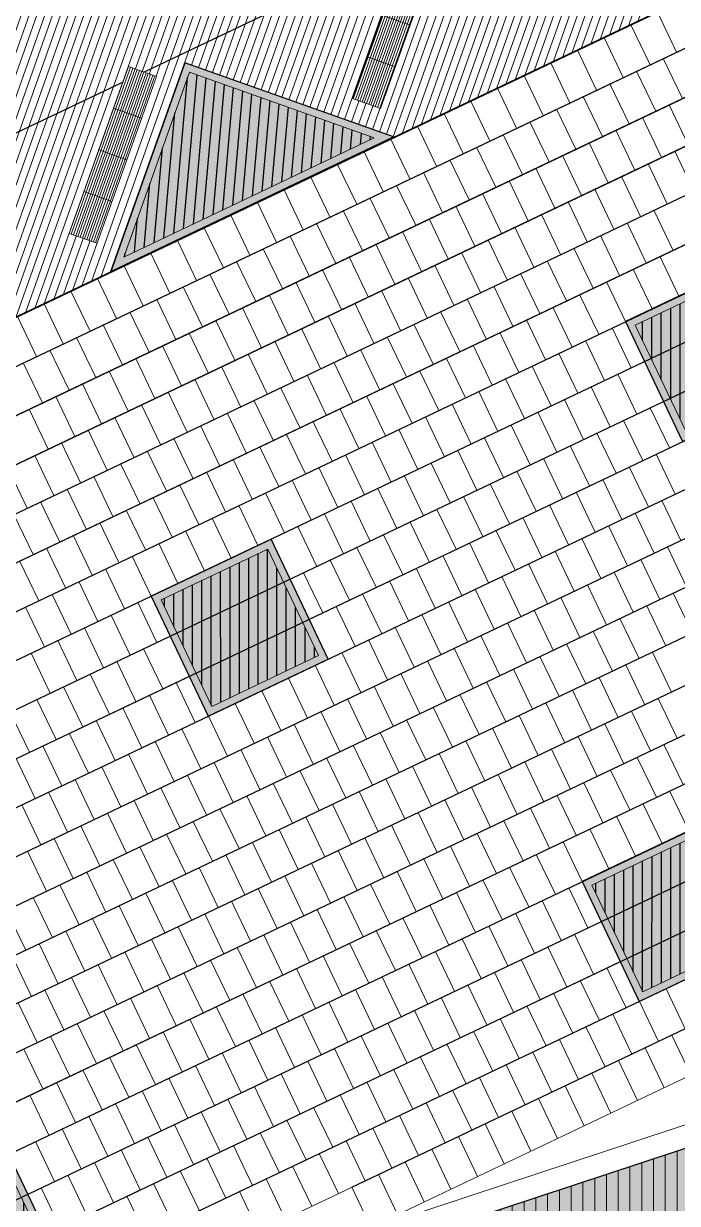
# Model space of a CAD drawing. Header units: metres. Extents: x 679599 to 680028, y 2748524 to 2748840.
# Drawn here: x 679654.53 to 679663.39, y 2748674.67 to 2748690.66 of the extents above; entities that cross this region are included whole.
import ezdxf

# ---------------------------------------------------------------- set-up
doc = ezdxf.new("R2010")
doc.units = ezdxf.units.M
doc.header["$LTSCALE"] = 5
doc.layers.add('00-AUX', color=2, linetype='Continuous', plot=False)
doc.layers.add('00-AUX Tree Pit', color=2, linetype='Continuous', plot=False)
for name, color, linetype, lineweight, plot in [('02-L-B-Barrier Curb', 210, 'Continuous', 5, False), ('02-L-B-Curb', 11, 'Continuous', 5, False), ('02-L-B-Gutter', 170, 'Continuous', 5, False)]:
    doc.layers.add(name, color=color, linetype=linetype, lineweight=lineweight, plot=plot)
for name, color, linetype, lineweight in [('02-L-B-Flat Bar', 181, 'Continuous', 5), ('03-TR-Pavement_04_Dry Meadow_', 54, 'Continuous', 5), ('04-BK-Tree Pit', 6, 'Continuous', 5)]:
    doc.layers.add(name, color=color, linetype=linetype, lineweight=lineweight)
for name, color, linetype, lineweight, true_color in [('02-L-Joints-Paviment_07_Precast Concrete Blocks 60X40', 7, 'Continuous', 5, 0x999999), ('03-TR-Pavement_04_Dry Meadow_2', 7, 'Continuous', 5, 0xe2c75d), ('03-TR-Pavement_07_Precast Concrete Blocks 20X10', 7, 'Continuous', 5, 0x999999), ('03-TR-Pavement_07_Precast Concrete Blocks 60X40', 7, 'Continuous', 5, 0x999999), ('03-TR-Pavement_07_Precast irregular Concrete Blocks', 7, 'Continuous', 5, 0xb3b3b3)]:
    doc.layers.add(name, color=color, linetype=linetype, lineweight=lineweight, true_color=true_color)
doc.layers.add('03-TR-Tree Pit_Green', color=46, linetype='Continuous')
doc.layers.add('03-TR-Tree Pit_White', color=7, linetype='Continuous', true_color=0xfcfcfc)

# ---------------------------------------------------------------- blocks, each defined once
blk = doc.blocks.new('Escocell Quadrat')
at = {"layer": '03-TR-Tree Pit_Green'}
h = blk.add_hatch(dxfattribs=at)
h.set_pattern_fill('ANSI31', color=256, scale=0.04, angle=19.5514)
h.set_pattern_definition([(64.551379247, (-1794786.01457, -2189831.7944), (-0.114677314033, 0.0545720958565), [])])
h.paths.add_polyline_path([(-1.159, 0.359), (-2.759, 0.359), (-2.759, -1.241), (-1.159, -1.241)])
at = {"layer": '03-TR-Tree Pit_White'}
h = blk.add_hatch(color=256, dxfattribs=at)
h.dxf.hatch_style = 1
h.paths.add_polyline_path([(-2.859, 0.459), (-1.059, 0.459), (-1.059, -1.341), (-2.859, -1.341)])
at = {"ltscale": 0.3}
blk.add_lwpolyline([(-2.759, -1.241), (-1.159, -1.241), (-1.159, 0.359), (-2.759, 0.359)], close=True, dxfattribs=at)
at = {"layer": '02-L-B-Curb', "ltscale": 0.3}
blk.add_lwpolyline([(-2.859, -1.341), (-1.059, -1.341), (-1.059, 0.459), (-2.859, 0.459)], close=True, dxfattribs=at)
blk = doc.blocks.new('Alcorque Parking 8m2')
at = {"layer": '03-TR-Tree Pit_Green', "ltscale": 0.3}
h = blk.add_hatch(dxfattribs=at)
h.set_pattern_fill('ANSI31', color=256, scale=0.04, angle=40)
h.set_pattern_definition([(85, (-679726.04474, -2748720.75428), (-0.1265167266577, 0.011068779329), [])])
h.paths.add_polyline_path([(-1.079, -0.384), (2.316, 1.231), (-0.189, 2.121)])
at = {"layer": '03-TR-Tree Pit_White'}
h = blk.add_hatch(color=256, dxfattribs=at)
h.dxf.hatch_style = 1
h.paths.add_polyline_path([(-1.254, -0.578), (2.577, 1.245), (-0.25, 2.249)])
at = {"layer": '02-L-B-Curb'}
blk.add_lwpolyline([(2.577, 1.245), (-0.25, 2.249), (-1.254, -0.578)], close=True, dxfattribs=at)
at = {"layer": '02-L-B-Curb', "color": 6}
blk.add_lwpolyline([(2.316, 1.231), (-0.189, 2.121), (-1.079, -0.384)], close=True, dxfattribs=at)
blk = doc.blocks.new('Piece Parking')
blk.add_wipeout([(-1.7, 0.2), (-1.7, -0.2), (0.7, -0.2), (0.7, 0.2)])
at = {"layer": '03-TR-Pavement_07_Precast irregular Concrete Blocks'}
h = blk.add_hatch(dxfattribs=at)
h.set_pattern_fill('ANSI31', color=256, scale=0.01, angle=135)
h.paths.add_polyline_path([(-1.7, 0.2), (0.7, 0.2), (0.7, -0.2), (-1.7, -0.2)])
blk.add_lwpolyline([(-1.7, 0.2), (0.7, 0.2), (0.7, -0.2), (-1.7, -0.2)], close=True)
at = {"layer": '02-L-Joints-Paviment_07_Precast Concrete Blocks 60X40'}
for points in [[(-1.1, 0.2), (-1.1, -0.2)], [(-0.5, 0.2), (-0.5, -0.2)], [(0.1, 0.2), (0.1, -0.2)]]:
    blk.add_lwpolyline(points, dxfattribs=at)

msp = doc.modelspace()

# ---------------------------------------------------------------- hatches: boundary and pattern name
at = {"layer": '03-TR-Pavement_04_Dry Meadow_', "linetype": 'Continuous'}
h = msp.add_hatch(dxfattribs=at)
h.set_pattern_fill('ANSI31', color=256, scale=0.0502, angle=45)
h.paths.add_polyline_path([(679675.614, 2748679.424), (679646.159, 2748669.696, 0.059065), (679658.889, 2748665.322, 0.177439), (679679.335, 2748668.166)])
h.paths.add_polyline_path([(679647.67, 2748667.684, -0.01484), (679644.536, 2748669.16), (679635.61, 2748666.212), (679651.811, 2748664.265, 0.114052)])
h.paths.add_polyline_path([(679651.867, 2748666.046, -0.047808), (679653.409, 2748664.072), (679674.409, 2748661.548, -0.099799), (679676.389, 2748665.507, -0.145707), (679658.635, 2748664.149, -0.03013)])
h.paths.add_polyline_path([(679679.911, 2748660.786), (679675.587, 2748661.306, 0.069752), (679675.219, 2748658.553)])
h.paths.add_polyline_path([(679679.728, 2748666.975, 0.178669), (679675.615, 2748661.403), (679681.816, 2748660.657)])
h.paths.add_polyline_path([(679711.728, 2748670.485), (679698.45, 2748673.093, 0.213675), (679684.065, 2748669.77, -0.035399), (679680.368, 2748667.362, 0.016103), (679679.815, 2748667.031), (679681.925, 2748660.644), (679681.956, 2748660.641), (679682.052, 2748660.686)])
h.paths.add_polyline_path([(679674.037, 2748657.991), (679674.037, 2748657.992, -0.078042), (679674.383, 2748661.45), (679653.478, 2748663.963, -0.114782), (679655.401, 2748658.336), (679654.208, 2748658.215, 0.136089), (679651.895, 2748664.154), (679635.645, 2748666.107), (679643.176, 2748643.305)])
at = {"layer": '03-TR-Pavement_04_Dry Meadow_2', "ltscale": 2, "transparency": 33554687}
h = msp.add_hatch(dxfattribs=at)
h.set_pattern_fill('AR-CONC', color=256, scale=0.0067, angle=290)
h.paths.add_polyline_path([(679675.614, 2748679.424), (679646.159, 2748669.696, 0.059065), (679658.889, 2748665.322, 0.177439), (679679.335, 2748668.166)])
h.paths.add_polyline_path([(679647.67, 2748667.684, -0.01484), (679644.536, 2748669.16), (679635.61, 2748666.212), (679651.811, 2748664.265, 0.114052)])
h.paths.add_polyline_path([(679651.867, 2748666.046, -0.047808), (679653.409, 2748664.072), (679674.409, 2748661.548, -0.099799), (679676.389, 2748665.507, -0.145707), (679658.635, 2748664.149, -0.03013)])
h.paths.add_polyline_path([(679679.911, 2748660.786), (679675.587, 2748661.306, 0.069752), (679675.219, 2748658.553)])
h.paths.add_polyline_path([(679679.728, 2748666.975, 0.178669), (679675.615, 2748661.403), (679681.816, 2748660.657)])
edge = h.paths.add_edge_path()
edge.add_arc((679694.439, 2748672.417), 3, -193.1437, 16.6989, ccw=False)
edge.add_arc((679694.968, 2748655.369), 18.063, 82.5424, 101.0129, ccw=False)
edge = h.paths.add_edge_path()
edge.add_line((679711.728, 2748670.485), (679698.45, 2748673.093))
edge.add_arc((679694.968, 2748655.369), 18.063, 78.887, 82.5422)
edge.add_arc((679694.968, 2748655.369), 18.063, 82.5422, 127.1322)
edge.add_arc((679665.231, 2748694.644), 31.2, 299.0226, 307.1322, ccw=False)
edge.add_arc((679685.219, 2748658.617), 10, 119.0226, 122.7128)
edge.add_line((679679.815, 2748667.031), (679681.925, 2748660.644))
edge.add_line((679681.925, 2748660.644), (679681.956, 2748660.641))
edge.add_line((679681.956, 2748660.641), (679682.052, 2748660.686))
edge.add_line((679682.052, 2748660.686), (679711.728, 2748670.485))
edge = h.paths.add_edge_path()
edge.add_arc((679652.332, 2748655.963), 3, 51.5648, 408.9175)
edge.add_line((679654.304, 2748658.225), (679655.401, 2748658.336))
edge.add_arc((679642.344, 2748657.015), 13.125, 5.776, 31.9675)
edge.add_line((679653.478, 2748663.963), (679674.383, 2748661.45))
edge.add_arc((679685.219, 2748658.617), 11.2, 165.3481, 183.198)
edge.add_line((679674.037, 2748657.992), (679674.037, 2748657.991))
edge.add_line((679674.037, 2748657.991), (679665.606, 2748653.979))
edge.add_line((679665.606, 2748653.979), (679665.082, 2748655.079))
edge.add_arc((679667.076, 2748655.867), 2.144, 149.0823, 201.5723, ccw=False)
edge.add_arc((679662.639, 2748658.469), 3, 330.0033, 621.2779)
edge.add_arc((679661.859, 2748653.384), 2.144, 29.3291, 81.2779, ccw=False)
edge.add_line((679663.728, 2748654.434), (679664.251, 2748653.334))
edge.add_line((679664.251, 2748653.334), (679643.176, 2748643.305))
edge.add_line((679643.176, 2748643.305), (679635.645, 2748666.107))
edge.add_line((679635.645, 2748666.107), (679651.895, 2748664.154))
edge.add_arc((679642.344, 2748657.015), 11.925, 6.2513, 36.775, ccw=False)
at = {"layer": '03-TR-Pavement_07_Precast Concrete Blocks 20X10'}
h = msp.add_hatch(dxfattribs=at)
h.set_pattern_fill('ANSI31', color=256, scale=0.0315, angle=25.5)
h.set_pattern_definition([(70.5, (0, 0), (-0.094275932128, 0.033384858509), [])])
h.paths.add_polyline_path([(679608.734, 2748671.996), (679610.533, 2748668.217), (679613.436, 2748667.186), (679617.336, 2748669.041), (679618.34, 2748671.868), (679621.167, 2748670.864), (679625.012, 2748672.694), (679626.016, 2748675.521), (679628.843, 2748674.517), (679632.688, 2748676.347), (679633.692, 2748679.174), (679636.52, 2748678.17), (679640.357, 2748679.996), (679641.368, 2748682.826), (679644.195, 2748681.823), (679648.039, 2748683.652), (679649.01, 2748686.385), (679649.043, 2748686.478), (679651.87, 2748685.474), (679655.715, 2748687.304), (679656.718, 2748690.131), (679659.546, 2748689.127), (679663.39, 2748690.957), (679664.394, 2748693.783), (679667.221, 2748692.78), (679671.065, 2748694.609), (679672.035, 2748697.341), (679674.896, 2748696.432), (679678.74, 2748698.261), (679679.745, 2748701.088), (679682.572, 2748700.084), (679686.415, 2748701.913), (679687.445, 2748704.817), (679685.646, 2748708.596)])

# ---------------------------------------------------------------- linework, layer by layer
at = {"layer": '00-AUX'}
for points in [[(679613.667, 2748669.787), (679687.351, 2748704.85)], [(679602.439, 2748661.942), (679670.113, 2748694.146)], [(679602.878, 2748661.487), (679670.371, 2748693.604)], [(679602.956, 2748660.859), (679670.63, 2748693.063)], [(679603.396, 2748660.404), (679670.889, 2748692.521)], [(679603.474, 2748659.776), (679671.147, 2748691.98)], [(679603.913, 2748659.321), (679671.406, 2748691.438)], [(679603.991, 2748658.694), (679671.664, 2748690.897)], [(679604.43, 2748658.238), (679671.923, 2748690.356)], [(679604.508, 2748657.611), (679672.181, 2748689.814)], [(679604.947, 2748657.155), (679672.378, 2748689.243)], [(679605.025, 2748656.528), (679672.567, 2748688.669)], [(679605.464, 2748656.072), (679672.757, 2748688.095)], [(679617.823, 2748661.289), (679672.946, 2748687.519)], [(679622.596, 2748662.896), (679673.136, 2748686.945)], [(679627.008, 2748664.331), (679673.325, 2748686.371)], [(679631.42, 2748665.766), (679673.515, 2748685.797)], [(679636.194, 2748667.373), (679673.704, 2748685.222)], [(679640.606, 2748668.808), (679673.894, 2748684.648)], [(679645.38, 2748670.415), (679674.083, 2748684.074)], [(679649.792, 2748671.85), (679674.273, 2748683.5)], [(679654.565, 2748673.458), (679674.462, 2748682.926)], [(679658.978, 2748674.893), (679674.652, 2748682.351)]]:
    msp.add_lwpolyline(points, dxfattribs=at)
at = {"layer": '00-AUX', "ltscale": 0.3}
msp.add_lwpolyline([(679635.61, 2748666.212), (679675.614, 2748679.424), (679681.816, 2748660.657), (679635.61, 2748666.212)], dxfattribs=at)
at = {"layer": '00-AUX Tree Pit'}
msp.add_lwpolyline([(679659.544, 2748689.127), (679656.717, 2748690.131), (679655.713, 2748687.304)], close=True, dxfattribs=at)
at = {"layer": '00-AUX Tree Pit', "ltscale": 0.3}
for points in [[(679663.458, 2748684.998), (679665.083, 2748685.772), (679664.309, 2748687.397), (679662.684, 2748686.624)], [(679657.034, 2748681.277), (679658.659, 2748682.051), (679657.886, 2748683.676), (679656.261, 2748682.902)], [(679662.87, 2748677.41), (679664.496, 2748678.183), (679663.722, 2748679.808), (679662.097, 2748679.035)], [(679653.481, 2748672.942), (679655.106, 2748673.715), (679654.333, 2748675.34), (679652.708, 2748674.567)]]:
    msp.add_lwpolyline(points, close=True, dxfattribs=at)
at = {"layer": '02-L-B-Flat Bar'}
msp.add_lwpolyline([(679613.436, 2748667.186), (679686.413, 2748701.912)], dxfattribs=at)
at = {"layer": '02-L-B-Gutter'}
msp.add_lwpolyline([(679635.61, 2748666.212), (679635.516, 2748666.498), (679675.615, 2748679.741), (679675.709, 2748679.456), (679635.61, 2748666.212)], dxfattribs=at)
at = {"layer": '02-L-Joints-Paviment_07_Precast Concrete Blocks 60X40'}
for points in [[(679663.119, 2748690.818), (679663.378, 2748690.276)], [(679662.758, 2748690.646), (679663.017, 2748690.104)], [(679662.397, 2748690.474), (679662.655, 2748689.932)], [(679662.036, 2748690.302), (679662.294, 2748689.761)], [(679663.197, 2748690.19), (679663.456, 2748689.649)], [(679661.674, 2748690.13), (679661.933, 2748689.589)], [(679662.836, 2748690.018), (679663.095, 2748689.477)], [(679661.313, 2748689.958), (679661.572, 2748689.417)], [(679660.952, 2748689.786), (679661.211, 2748689.245)], [(679662.475, 2748689.846), (679662.733, 2748689.305)], [(679660.591, 2748689.614), (679660.849, 2748689.073)], [(679662.114, 2748689.675), (679662.372, 2748689.133)], [(679663.275, 2748689.563), (679663.534, 2748689.021)], [(679660.23, 2748689.443), (679660.488, 2748688.901)], [(679661.752, 2748689.503), (679662.011, 2748688.961)], [(679662.914, 2748689.391), (679663.173, 2748688.85)], [(679659.869, 2748689.271), (679660.127, 2748688.729)], [(679661.391, 2748689.331), (679661.65, 2748688.789)], [(679662.553, 2748689.219), (679662.811, 2748688.678)], [(679659.507, 2748689.099), (679659.766, 2748688.557)], [(679661.03, 2748689.159), (679661.289, 2748688.618)], [(679659.146, 2748688.927), (679659.405, 2748688.386)], [(679660.669, 2748688.987), (679660.927, 2748688.446)], [(679662.192, 2748689.047), (679662.45, 2748688.506)], [(679663.353, 2748688.935), (679663.612, 2748688.394)], [(679658.785, 2748688.755), (679659.044, 2748688.214)], [(679660.308, 2748688.815), (679660.566, 2748688.274)], [(679661.83, 2748688.875), (679662.089, 2748688.334)], [(679662.992, 2748688.764), (679663.251, 2748688.222)], [(679658.424, 2748688.583), (679658.682, 2748688.042)], [(679659.947, 2748688.643), (679660.205, 2748688.102)], [(679661.469, 2748688.703), (679661.728, 2748688.162)], [(679662.631, 2748688.592), (679662.889, 2748688.05)], [(679659.585, 2748688.471), (679659.844, 2748687.93)], [(679661.108, 2748688.532), (679661.367, 2748687.99)], [(679662.27, 2748688.42), (679662.528, 2748687.878)], [(679658.063, 2748688.411), (679658.321, 2748687.87)], [(679659.224, 2748688.3), (679659.483, 2748687.758)], [(679660.747, 2748688.36), (679661.005, 2748687.818)], [(679657.701, 2748688.239), (679657.96, 2748687.698)], [(679658.863, 2748688.128), (679659.121, 2748687.586)], [(679660.386, 2748688.188), (679660.644, 2748687.646)], [(679661.908, 2748688.248), (679662.167, 2748687.707)], [(679663.07, 2748688.136), (679663.328, 2748687.595)], [(679657.34, 2748688.068), (679657.599, 2748687.526)], [(679658.502, 2748687.956), (679658.76, 2748687.414)], [(679660.024, 2748688.016), (679660.283, 2748687.475)], [(679661.547, 2748688.076), (679661.806, 2748687.535)], [(679662.709, 2748687.964), (679662.967, 2748687.423)], [(679656.979, 2748687.896), (679657.238, 2748687.354)], [(679658.141, 2748687.784), (679658.399, 2748687.243)], [(679659.663, 2748687.844), (679659.922, 2748687.303)], [(679661.186, 2748687.904), (679661.445, 2748687.363)], [(679662.348, 2748687.792), (679662.606, 2748687.251)], [(679656.618, 2748687.724), (679656.876, 2748687.182)], [(679659.302, 2748687.672), (679659.561, 2748687.131)], [(679660.825, 2748687.732), (679661.083, 2748687.191)], [(679661.986, 2748687.621), (679662.245, 2748687.079)], [(679656.257, 2748687.552), (679656.515, 2748687.011)], [(679657.779, 2748687.612), (679658.038, 2748687.071)], [(679658.941, 2748687.5), (679659.199, 2748686.959)], [(679660.464, 2748687.56), (679660.722, 2748687.019)], [(679663.148, 2748687.509), (679663.406, 2748686.967)], [(679655.895, 2748687.38), (679656.154, 2748686.839)], [(679657.418, 2748687.44), (679657.677, 2748686.899)], [(679658.58, 2748687.328), (679658.838, 2748686.787)], [(679660.102, 2748687.389), (679660.361, 2748686.847)], [(679661.625, 2748687.449), (679661.884, 2748686.907)], [(679662.787, 2748687.337), (679663.045, 2748686.796)], [(679655.534, 2748687.208), (679655.793, 2748686.667)], [(679657.057, 2748687.268), (679657.316, 2748686.727)], [(679658.219, 2748687.157), (679658.477, 2748686.615)], [(679659.741, 2748687.217), (679660, 2748686.675)], [(679661.264, 2748687.277), (679661.523, 2748686.735)], [(679662.426, 2748687.165), (679662.684, 2748686.624)], [(679655.173, 2748687.036), (679655.432, 2748686.495)], [(679656.696, 2748687.096), (679656.954, 2748686.555)], [(679657.857, 2748686.985), (679658.116, 2748686.443)], [(679659.38, 2748687.045), (679659.639, 2748686.503)], [(679660.903, 2748687.105), (679661.161, 2748686.564)], [(679662.064, 2748686.993), (679662.323, 2748686.452)], [(679654.812, 2748686.864), (679655.07, 2748686.323)], [(679656.335, 2748686.925), (679656.593, 2748686.383)], [(679659.019, 2748686.873), (679659.277, 2748686.332)], [(679660.542, 2748686.933), (679660.8, 2748686.392)], [(679661.703, 2748686.821), (679661.962, 2748686.28)], [(679654.451, 2748686.693), (679654.709, 2748686.151)], [(679655.973, 2748686.753), (679656.232, 2748686.211)], [(679657.496, 2748686.813), (679657.755, 2748686.271)], [(679658.658, 2748686.701), (679658.916, 2748686.16)], [(679660.18, 2748686.761), (679660.439, 2748686.22)], [(679655.612, 2748686.581), (679655.871, 2748686.039)], [(679657.135, 2748686.641), (679657.394, 2748686.1)], [(679658.296, 2748686.529), (679658.555, 2748685.988)], [(679659.819, 2748686.589), (679660.078, 2748686.048)], [(679661.342, 2748686.649), (679661.601, 2748686.108)], [(679662.503, 2748686.538), (679662.762, 2748685.996)], [(679655.251, 2748686.409), (679655.51, 2748685.867)], [(679656.774, 2748686.469), (679657.032, 2748685.928)], [(679657.935, 2748686.357), (679658.194, 2748685.816)], [(679659.458, 2748686.417), (679659.717, 2748685.876)], [(679660.981, 2748686.478), (679661.239, 2748685.936)], [(679662.142, 2748686.366), (679662.401, 2748685.824)], [(679654.89, 2748686.237), (679655.148, 2748685.696)], [(679656.413, 2748686.297), (679656.671, 2748685.756)], [(679657.574, 2748686.185), (679657.833, 2748685.644)], [(679659.097, 2748686.246), (679659.355, 2748685.704)], [(679660.62, 2748686.306), (679660.878, 2748685.764)], [(679661.781, 2748686.194), (679662.04, 2748685.653)], [(679654.529, 2748686.065), (679654.787, 2748685.524)], [(679656.051, 2748686.125), (679656.31, 2748685.584)], [(679658.736, 2748686.074), (679658.994, 2748685.532)], [(679660.258, 2748686.134), (679660.517, 2748685.592)], [(679661.42, 2748686.022), (679661.678, 2748685.481)], [(679655.69, 2748685.953), (679655.949, 2748685.412)], [(679657.213, 2748686.014), (679657.471, 2748685.472)], [(679658.374, 2748685.902), (679658.633, 2748685.36)], [(679659.897, 2748685.962), (679660.156, 2748685.421)], [(679662.581, 2748685.91), (679662.84, 2748685.369)], [(679655.329, 2748685.782), (679655.588, 2748685.24)], [(679656.852, 2748685.842), (679657.11, 2748685.3)], [(679658.013, 2748685.73), (679658.272, 2748685.189)], [(679659.536, 2748685.79), (679659.795, 2748685.249)], [(679661.059, 2748685.85), (679661.317, 2748685.309)], [(679662.22, 2748685.739), (679662.479, 2748685.197)], [(679654.968, 2748685.61), (679655.226, 2748685.068)], [(679656.491, 2748685.67), (679656.749, 2748685.128)], [(679657.652, 2748685.558), (679657.911, 2748685.017)], [(679659.175, 2748685.618), (679659.433, 2748685.077)], [(679660.698, 2748685.678), (679660.956, 2748685.137)], [(679661.859, 2748685.567), (679662.118, 2748685.025)], [(679654.607, 2748685.438), (679654.865, 2748684.896)], [(679656.129, 2748685.498), (679656.388, 2748684.957)], [(679657.291, 2748685.386), (679657.549, 2748684.845)], [(679658.814, 2748685.446), (679659.072, 2748684.905)], [(679660.336, 2748685.506), (679660.595, 2748684.965)], [(679661.498, 2748685.395), (679661.756, 2748684.853)], [(679663.021, 2748685.455), (679663.279, 2748684.913)], [(679655.768, 2748685.326), (679656.027, 2748684.785)], [(679658.452, 2748685.274), (679658.711, 2748684.733)], [(679659.975, 2748685.335), (679660.234, 2748684.793)], [(679661.137, 2748685.223), (679661.395, 2748684.681)], [(679662.659, 2748685.283), (679662.918, 2748684.742)], [(679655.407, 2748685.154), (679655.666, 2748684.613)], [(679656.93, 2748685.214), (679657.188, 2748684.673)], [(679658.091, 2748685.103), (679658.35, 2748684.561)], [(679659.614, 2748685.163), (679659.873, 2748684.621)], [(679662.298, 2748685.111), (679662.557, 2748684.57)], [(679655.046, 2748684.982), (679655.304, 2748684.441)], [(679656.569, 2748685.042), (679656.827, 2748684.501)], [(679657.73, 2748684.931), (679657.989, 2748684.389)], [(679659.253, 2748684.991), (679659.511, 2748684.449)], [(679660.775, 2748685.051), (679661.034, 2748684.51)], [(679661.937, 2748684.939), (679662.196, 2748684.398)], [(679654.685, 2748684.81), (679654.943, 2748684.269)], [(679656.207, 2748684.871), (679656.466, 2748684.329)], [(679657.369, 2748684.759), (679657.627, 2748684.217)], [(679658.892, 2748684.819), (679659.15, 2748684.278)], [(679660.414, 2748684.879), (679660.673, 2748684.338)], [(679661.576, 2748684.767), (679661.834, 2748684.226)], [(679663.099, 2748684.828), (679663.357, 2748684.286)], [(679654.323, 2748684.639), (679654.582, 2748684.097)], [(679655.846, 2748684.699), (679656.105, 2748684.157)], [(679657.008, 2748684.587), (679657.266, 2748684.046)], [(679658.53, 2748684.647), (679658.789, 2748684.106)], [(679660.053, 2748684.707), (679660.312, 2748684.166)], [(679661.215, 2748684.596), (679661.473, 2748684.054)], [(679662.737, 2748684.656), (679662.996, 2748684.114)], [(679655.485, 2748684.527), (679655.743, 2748683.985)], [(679658.169, 2748684.475), (679658.428, 2748683.934)], [(679659.692, 2748684.535), (679659.95, 2748683.994)], [(679660.853, 2748684.424), (679661.112, 2748683.882)], [(679662.376, 2748684.484), (679662.635, 2748683.942)], [(679655.124, 2748684.355), (679655.382, 2748683.814)], [(679656.646, 2748684.415), (679656.905, 2748683.874)], [(679657.808, 2748684.303), (679658.067, 2748683.762)], [(679659.331, 2748684.363), (679659.589, 2748683.822)], [(679662.015, 2748684.312), (679662.274, 2748683.77)], [(679654.763, 2748684.183), (679655.021, 2748683.642)], [(679656.285, 2748684.243), (679656.544, 2748683.702)], [(679657.447, 2748684.131), (679657.705, 2748683.59)], [(679658.97, 2748684.192), (679659.228, 2748683.65)], [(679660.492, 2748684.252), (679660.751, 2748683.71)], [(679661.654, 2748684.14), (679661.912, 2748683.599)], [(679663.177, 2748684.2), (679663.435, 2748683.659)], [(679654.401, 2748684.011), (679654.66, 2748683.47)], [(679655.924, 2748684.071), (679656.183, 2748683.53)], [(679657.086, 2748683.96), (679657.344, 2748683.418)], [(679658.608, 2748684.02), (679658.867, 2748683.478)], [(679660.131, 2748684.08), (679660.39, 2748683.538)], [(679661.293, 2748683.968), (679661.551, 2748683.427)], [(679662.815, 2748684.028), (679663.074, 2748683.487)], [(679655.563, 2748683.899), (679655.821, 2748683.358)], [(679656.724, 2748683.788), (679656.983, 2748683.246)], [(679658.247, 2748683.848), (679658.506, 2748683.306)], [(679659.77, 2748683.908), (679660.028, 2748683.367)], [(679660.931, 2748683.796), (679661.19, 2748683.255)], [(679662.454, 2748683.856), (679662.713, 2748683.315)], [(679655.202, 2748683.728), (679655.46, 2748683.186)], [(679659.409, 2748683.736), (679659.667, 2748683.195)], [(679660.57, 2748683.624), (679660.829, 2748683.083)], [(679662.093, 2748683.685), (679662.352, 2748683.143)], [(679654.841, 2748683.556), (679655.099, 2748683.014)], [(679656.363, 2748683.616), (679656.622, 2748683.074)], [(679659.048, 2748683.564), (679659.306, 2748683.023)], [(679661.732, 2748683.513), (679661.99, 2748682.971)], [(679663.255, 2748683.573), (679663.513, 2748683.031)], [(679654.479, 2748683.384), (679654.738, 2748682.842)], [(679656.002, 2748683.444), (679656.261, 2748682.903)], [(679658.686, 2748683.392), (679658.945, 2748682.851)], [(679660.209, 2748683.453), (679660.468, 2748682.911)], [(679661.371, 2748683.341), (679661.629, 2748682.799)], [(679662.893, 2748683.401), (679663.152, 2748682.859)], [(679655.641, 2748683.272), (679655.899, 2748682.731)], [(679658.325, 2748683.22), (679658.584, 2748682.679)], [(679659.848, 2748683.281), (679660.106, 2748682.739)], [(679661.009, 2748683.169), (679661.268, 2748682.627)], [(679662.532, 2748683.229), (679662.791, 2748682.688)], [(679655.28, 2748683.1), (679655.538, 2748682.559)], [(679659.487, 2748683.109), (679659.745, 2748682.567)], [(679660.648, 2748682.997), (679660.907, 2748682.456)], [(679662.171, 2748683.057), (679662.429, 2748682.516)], [(679654.918, 2748682.928), (679655.177, 2748682.387)], [(679659.125, 2748682.937), (679659.384, 2748682.395)], [(679660.287, 2748682.825), (679660.546, 2748682.284)], [(679661.81, 2748682.885), (679662.068, 2748682.344)], [(679663.333, 2748682.945), (679663.591, 2748682.403)], [(679654.557, 2748682.756), (679654.816, 2748682.215)], [(679656.08, 2748682.817), (679656.339, 2748682.275)], [(679658.764, 2748682.765), (679659.023, 2748682.224)], [(679661.449, 2748682.713), (679661.707, 2748682.172)], [(679662.972, 2748682.773), (679663.23, 2748682.231)], [(679655.719, 2748682.645), (679655.977, 2748682.103)], [(679659.926, 2748682.653), (679660.184, 2748682.112)], [(679661.087, 2748682.542), (679661.346, 2748682)], [(679662.61, 2748682.601), (679662.869, 2748682.06)], [(679655.358, 2748682.473), (679655.616, 2748681.931)], [(679659.565, 2748682.481), (679659.823, 2748681.94)], [(679660.726, 2748682.37), (679660.985, 2748681.828)], [(679662.249, 2748682.429), (679662.508, 2748681.888)], [(679654.996, 2748682.301), (679655.255, 2748681.76)], [(679656.158, 2748682.189), (679656.417, 2748681.648)], [(679659.203, 2748682.31), (679659.462, 2748681.768)], [(679660.365, 2748682.198), (679660.624, 2748681.656)], [(679661.888, 2748682.257), (679662.147, 2748681.716)], [(679654.635, 2748682.129), (679654.894, 2748681.588)], [(679658.842, 2748682.138), (679659.101, 2748681.596)], [(679660.004, 2748682.026), (679660.262, 2748681.484)], [(679661.527, 2748682.085), (679661.785, 2748681.544)], [(679663.05, 2748682.146), (679663.308, 2748681.604)], [(679655.797, 2748682.017), (679656.055, 2748681.476)], [(679658.481, 2748681.966), (679658.74, 2748681.424)], [(679661.166, 2748681.914), (679661.424, 2748681.372)], [(679662.688, 2748681.974), (679662.947, 2748681.432)], [(679655.436, 2748681.845), (679655.694, 2748681.304)], [(679656.597, 2748681.734), (679656.856, 2748681.192)], [(679658.12, 2748681.794), (679658.378, 2748681.252)], [(679659.643, 2748681.854), (679659.901, 2748681.313)], [(679660.804, 2748681.742), (679661.063, 2748681.2)], [(679662.327, 2748681.802), (679662.586, 2748681.26)], [(679655.074, 2748681.674), (679655.333, 2748681.132)], [(679656.236, 2748681.562), (679656.495, 2748681.02)], [(679657.759, 2748681.622), (679658.017, 2748681.081)], [(679659.281, 2748681.682), (679659.54, 2748681.141)], [(679660.443, 2748681.57), (679660.702, 2748681.028)], [(679661.966, 2748681.63), (679662.225, 2748681.089)], [(679654.713, 2748681.502), (679654.972, 2748680.96)], [(679655.875, 2748681.39), (679656.133, 2748680.849)], [(679657.397, 2748681.45), (679657.656, 2748680.909)], [(679658.92, 2748681.51), (679659.179, 2748680.969)], [(679660.082, 2748681.398), (679660.341, 2748680.857)], [(679661.605, 2748681.458), (679661.863, 2748680.917)], [(679663.127, 2748681.518), (679663.386, 2748680.977)], [(679654.352, 2748681.33), (679654.611, 2748680.788)], [(679657.036, 2748681.278), (679657.295, 2748680.737)], [(679658.559, 2748681.338), (679658.818, 2748680.797)], [(679659.721, 2748681.226), (679659.979, 2748680.685)], [(679661.244, 2748681.286), (679661.502, 2748680.745)], [(679662.766, 2748681.346), (679663.025, 2748680.805)], [(679655.514, 2748681.218), (679655.772, 2748680.677)], [(679656.675, 2748681.106), (679656.934, 2748680.565)], [(679658.198, 2748681.167), (679658.456, 2748680.625)], [(679660.882, 2748681.114), (679661.141, 2748680.573)], [(679662.405, 2748681.174), (679662.664, 2748680.633)], [(679655.152, 2748681.046), (679655.411, 2748680.505)], [(679656.314, 2748680.934), (679656.572, 2748680.393)], [(679657.837, 2748680.995), (679658.095, 2748680.453)], [(679659.36, 2748681.054), (679659.618, 2748680.513)], [(679660.521, 2748680.942), (679660.78, 2748680.401)], [(679662.044, 2748681.003), (679662.302, 2748680.461)], [(679654.791, 2748680.874), (679655.05, 2748680.333)], [(679655.953, 2748680.763), (679656.211, 2748680.221)], [(679657.475, 2748680.823), (679657.734, 2748680.281)], [(679658.998, 2748680.882), (679659.257, 2748680.341)], [(679660.16, 2748680.771), (679660.419, 2748680.229)], [(679661.683, 2748680.831), (679661.941, 2748680.289)], [(679663.205, 2748680.891), (679663.464, 2748680.349)], [(679654.43, 2748680.702), (679654.689, 2748680.161)], [(679655.592, 2748680.591), (679655.85, 2748680.049)], [(679657.114, 2748680.651), (679657.373, 2748680.109)], [(679658.637, 2748680.71), (679658.896, 2748680.169)], [(679659.799, 2748680.599), (679660.057, 2748680.057)], [(679661.322, 2748680.659), (679661.58, 2748680.117)], [(679662.844, 2748680.719), (679663.103, 2748680.178)], [(679656.753, 2748680.479), (679657.012, 2748679.938)], [(679658.276, 2748680.539), (679658.535, 2748679.997)], [(679659.438, 2748680.427), (679659.696, 2748679.885)], [(679660.96, 2748680.487), (679661.219, 2748679.946)], [(679662.483, 2748680.547), (679662.742, 2748680.006)], [(679655.23, 2748680.419), (679655.489, 2748679.877)], [(679656.392, 2748680.307), (679656.65, 2748679.766)], [(679657.915, 2748680.367), (679658.173, 2748679.825)], [(679660.599, 2748680.315), (679660.858, 2748679.774)], [(679662.122, 2748680.375), (679662.38, 2748679.834)], [(679663.283, 2748680.264), (679663.542, 2748679.722)], [(679654.869, 2748680.247), (679655.128, 2748679.706)], [(679656.031, 2748680.135), (679656.289, 2748679.594)], [(679657.554, 2748680.195), (679657.812, 2748679.653)], [(679659.076, 2748680.255), (679659.335, 2748679.714)], [(679660.238, 2748680.143), (679660.497, 2748679.602)], [(679661.761, 2748680.203), (679662.019, 2748679.662)], [(679654.508, 2748680.075), (679654.767, 2748679.534)], [(679655.67, 2748679.963), (679655.928, 2748679.422)], [(679657.192, 2748680.023), (679657.451, 2748679.482)], [(679658.715, 2748680.083), (679658.974, 2748679.542)], [(679659.877, 2748679.971), (679660.135, 2748679.43)], [(679661.399, 2748680.032), (679661.658, 2748679.49)], [(679662.922, 2748680.092), (679663.181, 2748679.55)], [(679655.308, 2748679.791), (679655.567, 2748679.25)], [(679656.831, 2748679.851), (679657.09, 2748679.31)], [(679658.354, 2748679.911), (679658.613, 2748679.37)], [(679659.516, 2748679.799), (679659.774, 2748679.258)], [(679661.038, 2748679.86), (679661.297, 2748679.318)], [(679662.561, 2748679.92), (679662.82, 2748679.378)], [(679656.47, 2748679.679), (679656.729, 2748679.138)], [(679657.993, 2748679.739), (679658.251, 2748679.198)], [(679659.154, 2748679.628), (679659.413, 2748679.086)], [(679660.677, 2748679.688), (679660.936, 2748679.146)], [(679662.2, 2748679.748), (679662.458, 2748679.207)], [(679654.947, 2748679.62), (679655.206, 2748679.078)], [(679656.109, 2748679.507), (679656.367, 2748678.966)], [(679657.632, 2748679.567), (679657.89, 2748679.026)], [(679660.316, 2748679.516), (679660.574, 2748678.974)], [(679661.839, 2748679.576), (679662.097, 2748679.035)], [(679654.586, 2748679.448), (679654.845, 2748678.906)], [(679655.748, 2748679.335), (679656.006, 2748678.794)], [(679657.27, 2748679.396), (679657.529, 2748678.854)], [(679658.793, 2748679.456), (679659.052, 2748678.914)], [(679659.955, 2748679.344), (679660.213, 2748678.803)], [(679661.477, 2748679.404), (679661.736, 2748678.863)], [(679655.387, 2748679.164), (679655.645, 2748678.622)], [(679656.909, 2748679.224), (679657.168, 2748678.682)], [(679658.432, 2748679.284), (679658.691, 2748678.742)], [(679659.593, 2748679.172), (679659.852, 2748678.631)], [(679661.116, 2748679.232), (679661.375, 2748678.691)], [(679655.025, 2748678.992), (679655.284, 2748678.45)], [(679656.548, 2748679.052), (679656.807, 2748678.51)], [(679658.071, 2748679.112), (679658.329, 2748678.571)], [(679659.232, 2748679), (679659.491, 2748678.459)], [(679660.755, 2748679.061), (679661.014, 2748678.519)], [(679656.187, 2748678.88), (679656.445, 2748678.339)], [(679657.71, 2748678.94), (679657.968, 2748678.399)], [(679658.871, 2748678.828), (679659.13, 2748678.287)], [(679660.394, 2748678.889), (679660.652, 2748678.347)], [(679661.917, 2748678.949), (679662.175, 2748678.407)], [(679654.664, 2748678.82), (679654.923, 2748678.278)], [(679655.826, 2748678.708), (679656.084, 2748678.167)], [(679657.348, 2748678.768), (679657.607, 2748678.227)], [(679660.033, 2748678.717), (679660.291, 2748678.175)], [(679661.555, 2748678.777), (679661.814, 2748678.235)], [(679654.303, 2748678.648), (679654.562, 2748678.107)], [(679655.464, 2748678.536), (679655.723, 2748677.995)], [(679656.987, 2748678.596), (679657.246, 2748678.055)], [(679658.51, 2748678.657), (679658.768, 2748678.115)], [(679659.671, 2748678.545), (679659.93, 2748678.003)], [(679661.194, 2748678.605), (679661.453, 2748678.064)], [(679655.103, 2748678.364), (679655.362, 2748677.823)], [(679656.626, 2748678.424), (679656.885, 2748677.883)], [(679658.149, 2748678.485), (679658.407, 2748677.943)], [(679659.31, 2748678.373), (679659.569, 2748677.832)], [(679660.833, 2748678.433), (679661.091, 2748677.892)], [(679654.742, 2748678.192), (679655.001, 2748677.651)], [(679656.265, 2748678.253), (679656.523, 2748677.711)], [(679657.788, 2748678.313), (679658.046, 2748677.771)], [(679658.949, 2748678.201), (679659.208, 2748677.66)], [(679660.472, 2748678.261), (679660.73, 2748677.72)], [(679661.994, 2748678.321), (679662.253, 2748677.78)], [(679655.904, 2748678.081), (679656.162, 2748677.539)], [(679657.426, 2748678.141), (679657.685, 2748677.6)], [(679658.588, 2748678.029), (679658.846, 2748677.488)], [(679660.111, 2748678.089), (679660.369, 2748677.548)], [(679661.633, 2748678.15), (679661.892, 2748677.608)], [(679654.381, 2748678.021), (679654.639, 2748677.479)], [(679655.542, 2748677.909), (679655.801, 2748677.367)], [(679657.065, 2748677.969), (679657.324, 2748677.428)], [(679659.749, 2748677.918), (679660.008, 2748677.376)], [(679661.272, 2748677.978), (679661.531, 2748677.436)], [(679662.434, 2748677.866), (679662.692, 2748677.324)], [(679655.181, 2748677.737), (679655.44, 2748677.196)], [(679656.704, 2748677.797), (679656.963, 2748677.256)], [(679658.227, 2748677.857), (679658.485, 2748677.316)], [(679659.388, 2748677.746), (679659.647, 2748677.204)], [(679660.911, 2748677.806), (679661.169, 2748677.264)], [(679654.82, 2748677.565), (679655.079, 2748677.024)], [(679656.343, 2748677.625), (679656.601, 2748677.084)], [(679657.865, 2748677.686), (679658.124, 2748677.144)], [(679659.027, 2748677.574), (679659.286, 2748677.032)], [(679660.55, 2748677.634), (679660.808, 2748677.092)], [(679662.072, 2748677.694), (679662.331, 2748677.153)], [(679663.234, 2748677.583), (679663.493, 2748677.041)], [(679654.459, 2748677.393), (679654.717, 2748676.852)], [(679655.982, 2748677.453), (679656.24, 2748676.912)], [(679657.504, 2748677.514), (679657.763, 2748676.972)], [(679658.666, 2748677.402), (679658.924, 2748676.86)], [(679660.189, 2748677.462), (679660.447, 2748676.921)], [(679661.711, 2748677.522), (679661.97, 2748676.981)], [(679662.873, 2748677.411), (679663.131, 2748676.869)], [(679655.62, 2748677.282), (679655.879, 2748676.74)], [(679657.143, 2748677.342), (679657.402, 2748676.8)], [(679658.305, 2748677.23), (679658.563, 2748676.689)], [(679659.827, 2748677.29), (679660.086, 2748676.749)], [(679661.35, 2748677.35), (679661.609, 2748676.809)], [(679662.512, 2748677.239), (679662.77, 2748676.698)], [(679655.259, 2748677.11), (679655.518, 2748676.568)], [(679656.782, 2748677.17), (679657.04, 2748676.628)], [(679659.466, 2748677.118), (679659.725, 2748676.577)], [(679660.989, 2748677.178), (679661.247, 2748676.637)], [(679662.15, 2748677.067), (679662.409, 2748676.526)], [(679654.898, 2748676.938), (679655.157, 2748676.396)], [(679656.421, 2748676.998), (679656.679, 2748676.457)], [(679657.943, 2748677.058), (679658.202, 2748676.517)], [(679659.105, 2748676.946), (679659.363, 2748676.405)], [(679660.628, 2748677.007), (679660.886, 2748676.465)], [(679663.312, 2748676.955), (679663.57, 2748676.414)], [(679654.537, 2748676.766), (679654.795, 2748676.225)], [(679656.059, 2748676.826), (679656.318, 2748676.285)], [(679657.582, 2748676.886), (679657.841, 2748676.345)], [(679658.744, 2748676.775), (679659.002, 2748676.233)], [(679660.266, 2748676.835), (679660.525, 2748676.293)], [(679661.789, 2748676.895), (679662.048, 2748676.354)], [(679662.951, 2748676.783), (679663.209, 2748676.242)], [(679655.698, 2748676.654), (679655.957, 2748676.113)], [(679657.221, 2748676.714), (679657.48, 2748676.173)], [(679658.383, 2748676.603), (679658.641, 2748676.061)], [(679659.905, 2748676.663), (679660.164, 2748676.121)], [(679661.428, 2748676.723), (679661.687, 2748676.182)], [(679662.59, 2748676.612), (679662.848, 2748676.07)], [(679655.337, 2748676.482), (679655.596, 2748675.941)], [(679656.86, 2748676.543), (679657.118, 2748676.001)], [(679658.021, 2748676.431), (679658.28, 2748675.889)], [(679659.544, 2748676.491), (679659.803, 2748675.949)], [(679661.067, 2748676.552), (679661.325, 2748676.01)], [(679662.228, 2748676.44), (679662.487, 2748675.898)], [(679654.976, 2748676.311), (679655.234, 2748675.769)], [(679656.499, 2748676.371), (679656.757, 2748675.829)], [(679659.183, 2748676.319), (679659.441, 2748675.778)], [(679660.706, 2748676.38), (679660.964, 2748675.838)], [(679661.867, 2748676.268), (679662.126, 2748675.726)], [(679654.615, 2748676.139), (679654.873, 2748675.597)], [(679656.137, 2748676.199), (679656.396, 2748675.657)], [(679657.66, 2748676.259), (679657.919, 2748675.717)], [(679658.822, 2748676.147), (679659.08, 2748675.606)], [(679660.344, 2748676.208), (679660.603, 2748675.666)], [(679655.776, 2748676.027), (679656.035, 2748675.485)], [(679657.299, 2748676.087), (679657.558, 2748675.546)], [(679658.461, 2748675.975), (679658.719, 2748675.434)], [(679659.983, 2748676.036), (679660.242, 2748675.494)], [(679661.506, 2748676.096), (679661.765, 2748675.555)], [(679655.415, 2748675.855), (679655.674, 2748675.314)], [(679656.938, 2748675.915), (679657.196, 2748675.374)], [(679658.099, 2748675.803), (679658.358, 2748675.262)], [(679659.622, 2748675.864), (679659.881, 2748675.323)], [(679661.145, 2748675.924), (679661.403, 2748675.383)], [(679655.054, 2748675.683), (679655.312, 2748675.142)], [(679656.577, 2748675.743), (679656.835, 2748675.202)], [(679657.738, 2748675.632), (679657.997, 2748675.09)], [(679659.261, 2748675.692), (679659.519, 2748675.151)], [(679660.784, 2748675.752), (679661.042, 2748675.211)], [(679654.693, 2748675.511), (679654.951, 2748674.97)], [(679656.215, 2748675.571), (679656.474, 2748675.03)], [(679658.9, 2748675.52), (679659.158, 2748674.979)], [(679660.422, 2748675.58), (679660.681, 2748675.039)], [(679655.854, 2748675.4), (679656.113, 2748674.858)], [(679657.377, 2748675.46), (679657.635, 2748674.918)], [(679658.538, 2748675.348), (679658.797, 2748674.807)], [(679660.061, 2748675.409), (679660.32, 2748674.867)], [(679655.493, 2748675.228), (679655.752, 2748674.686)], [(679657.016, 2748675.288), (679657.274, 2748674.746)], [(679658.177, 2748675.177), (679658.436, 2748674.635)], [(679659.7, 2748675.237), (679659.959, 2748674.695)], [(679655.132, 2748675.056), (679655.39, 2748674.514)], [(679656.655, 2748675.116), (679656.913, 2748674.574)], [(679657.816, 2748675.005), (679658.075, 2748674.463)], [(679659.339, 2748675.065), (679659.597, 2748674.523)], [(679654.771, 2748674.884), (679655.029, 2748674.343)], [(679656.293, 2748674.944), (679656.552, 2748674.403)], [(679657.455, 2748674.833), (679657.713, 2748674.291)], [(679658.978, 2748674.893), (679659.236, 2748674.351)], [(679655.932, 2748674.772), (679656.191, 2748674.231)]]:
    msp.add_lwpolyline(points, dxfattribs=at)
at = {"layer": '03-TR-Pavement_07_Precast Concrete Blocks 60X40'}
for p, q in [((679602.439, 2748661.942), (679961.734, 2748832.918)), ((679602.698, 2748661.401), (679961.992, 2748832.376)), ((679602.956, 2748660.859), (679962.25, 2748831.835)), ((679603.215, 2748660.318), (679962.509, 2748831.293)), ((679603.474, 2748659.776), (679962.768, 2748830.752)), ((679603.732, 2748659.235), (679963.026, 2748830.21)), ((679603.991, 2748658.694), (679732.011, 2748719.614)), ((679658.402, 2748682.592), (679672.378, 2748689.243)), ((679651.979, 2748678.872), (679672.567, 2748688.669)), ((679652.237, 2748678.33), (679672.756, 2748688.094)), ((679647.078, 2748675.21), (679672.946, 2748687.52)), ((679629.999, 2748666.419), (679673.135, 2748686.946)), ((679622.587, 2748662.227), (679673.325, 2748686.371)), ((679604.249, 2748658.152), (679662.942, 2748686.082)), ((679627.151, 2748663.734), (679673.514, 2748685.797)), ((679658.144, 2748683.134), (679663.2, 2748685.54)), ((679631.714, 2748665.242), (679673.703, 2748685.223)), ((679649.969, 2748671.271), (679674.461, 2748682.925)), ((679614.44, 2748662.337), (679656.518, 2748682.361)), ((679654.533, 2748672.778), (679674.65, 2748682.351)), ((679636.278, 2748666.749), (679668.959, 2748682.3)), ((679640.885, 2748674.257), (679656.776, 2748681.819)), ((679659.097, 2748674.285), (679674.84, 2748681.777)), ((679654.591, 2748674.799), (679662.355, 2748678.493)), ((679654.849, 2748674.257), (679662.613, 2748677.952))]:
    msp.add_line(p, q, dxfattribs=at)

# ---------------------------------------------------------------- block references
at = {"layer": '04-BK-Tree Pit'}
msp.add_blockref('Alcorque Parking 8m2', (679656.967, 2748687.883), dxfattribs=at)
at = {"layer": '04-BK-Tree Pit', "rotation": 25.44862075299672}
for p in [(679665.463, 2748687.438), (679659.04, 2748683.716), (679664.876, 2748679.849), (679655.487, 2748675.381)]:
    msp.add_blockref('Escocell Quadrat', p, dxfattribs=at)

# ---------------------------------------------------------------- next in the draw order: block references
at = {"layer": '02-L-B-Barrier Curb', "rotation": 70.43754181748571}
for p in [(679659.746, 2748691.181), (679655.908, 2748689.355)]:
    msp.add_blockref('Piece Parking', p, dxfattribs=at)

doc.saveas('drawing.dxf')
